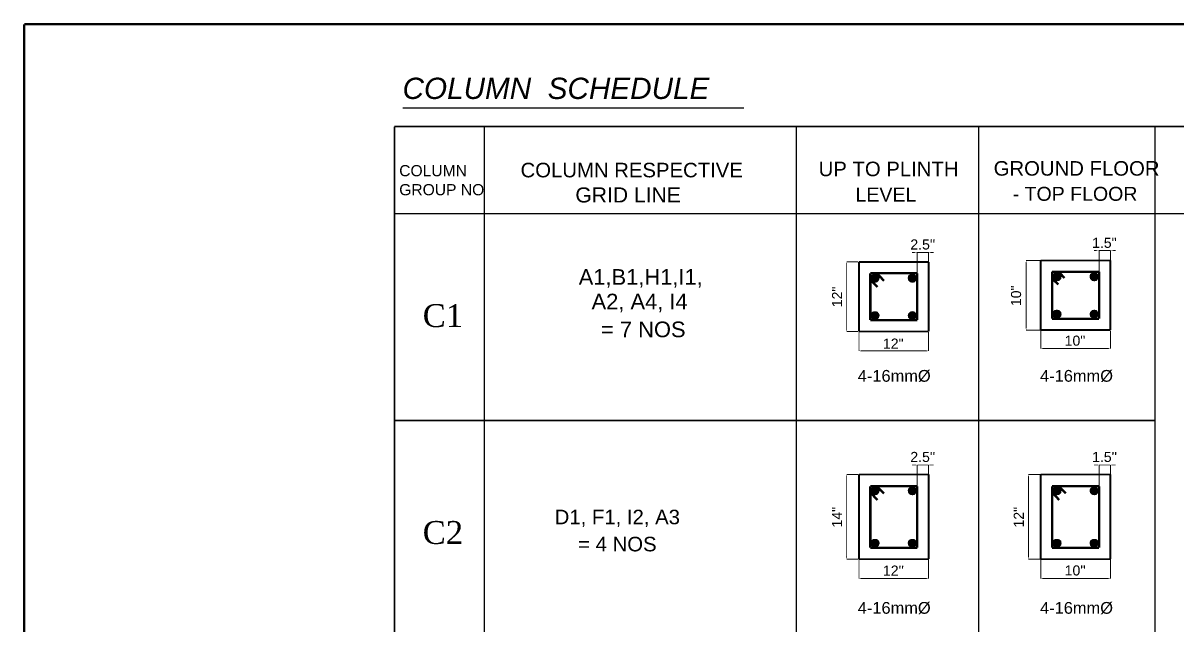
# Model space of a CAD drawing. Header units: millimetres. Extents: x 5 to 350, y 3 to 213.
# Drawn here: x 5 to 211.5, y 104.9 to 212.7 of the extents above; entities that cross this region are included whole.
import ezdxf

# ---------------------------------------------------------------- set-up
doc = ezdxf.new("R2010")
doc.units = ezdxf.units.MM
for name, color, linetype in [('H', 251, 'Continuous'), ('P', 255, 'Continuous'), ('T', 255, 'Continuous')]:
    doc.layers.add(name, color=color, linetype=linetype)
doc.styles.get("Standard").update_dxf_attribs({"font": 'arial.ttf'})

msp = doc.modelspace()

# ---------------------------------------------------------------- hatches: boundary and pattern name
at = {"layer": 'H', "linetype": 'Continuous'}
for points in [[(164.43, 171.626), (164.43, 171.785), (164.924, 171.697), (164.43, 171.626)], [(167.393, 171.626), (166.97, 171.697), (167.393, 171.785), (167.393, 171.626)], [(196.938, 171.962), (196.938, 172.05), (197.45, 172.05), (196.938, 171.962)], [(199.99, 171.962), (199.478, 172.05), (199.99, 172.05), (199.99, 171.962)], [(152.224, 169.58), (152.312, 170.004), (152.4, 169.58), (152.224, 169.58)], [(184.326, 169.845), (184.397, 170.268), (184.485, 169.845), (184.326, 169.845)], [(156.545, 167.128), (156.633, 167.552), (157.392, 167.128), (156.545, 167.128)], [(157.392, 167.128), (156.633, 167.552), (156.968, 167.816), (157.392, 167.128)], [(157.392, 167.128), (156.968, 167.816), (157.392, 167.975), (157.392, 167.128)], [(157.392, 167.128), (157.392, 167.975), (157.815, 167.816), (157.392, 167.128)], [(157.392, 167.128), (157.815, 167.816), (158.08, 167.552), (157.392, 167.128)], [(157.392, 167.128), (158.08, 167.552), (158.238, 167.128), (157.392, 167.128)], [(163.23, 167.128), (163.318, 167.552), (164.077, 167.128), (163.23, 167.128)], [(164.077, 167.128), (163.318, 167.552), (163.654, 167.816), (164.077, 167.128)], [(164.077, 167.128), (163.654, 167.816), (164.077, 167.975), (164.077, 167.128)], [(164.077, 167.128), (164.077, 167.975), (164.5, 167.816), (164.077, 167.128)], [(164.077, 167.128), (164.5, 167.816), (164.765, 167.552), (164.077, 167.128)], [(164.077, 167.128), (164.765, 167.552), (164.853, 167.128), (164.077, 167.128)], [(189.054, 167.393), (189.142, 167.816), (189.9, 167.393), (189.054, 167.393)], [(189.142, 166.97), (189.054, 167.393), (189.9, 167.393), (189.142, 166.97)], [(189.9, 167.393), (189.142, 167.816), (189.477, 168.063), (189.9, 167.393)], [(189.477, 166.617), (189.142, 166.97), (189.9, 167.393), (189.477, 166.617)], [(189.9, 167.393), (189.477, 168.063), (189.9, 168.24), (189.9, 167.393)], [(189.9, 166.546), (189.477, 166.617), (189.9, 167.393), (189.9, 166.546)], [(189.9, 167.393), (189.9, 168.24), (190.324, 168.063), (189.9, 167.393)], [(189.9, 167.393), (190.324, 168.063), (190.676, 167.816), (189.9, 167.393)], [(189.9, 167.393), (190.676, 167.816), (190.747, 167.393), (189.9, 167.393)], [(189.9, 166.546), (189.9, 167.393), (190.324, 166.617), (189.9, 166.546)], [(190.324, 166.617), (189.9, 167.393), (190.676, 166.97), (190.324, 166.617)], [(190.676, 166.97), (189.9, 167.393), (190.747, 167.393), (190.676, 166.97)], [(195.756, 167.393), (195.827, 167.816), (196.603, 167.393), (195.756, 167.393)], [(195.827, 166.97), (195.756, 167.393), (196.603, 167.393), (195.827, 166.97)], [(196.603, 167.393), (195.827, 167.816), (196.18, 168.063), (196.603, 167.393)], [(196.18, 166.617), (195.827, 166.97), (196.603, 167.393), (196.18, 166.617)], [(196.603, 167.393), (196.18, 168.063), (196.603, 168.24), (196.603, 167.393)], [(196.603, 166.546), (196.18, 166.617), (196.603, 167.393), (196.603, 166.546)], [(196.603, 167.393), (196.603, 168.24), (197.026, 168.063), (196.603, 167.393)], [(196.603, 167.393), (197.026, 168.063), (197.273, 167.816), (196.603, 167.393)], [(196.603, 167.393), (197.273, 167.816), (197.45, 167.393), (196.603, 167.393)], [(196.603, 166.546), (196.603, 167.393), (197.026, 166.617), (196.603, 166.546)], [(197.026, 166.617), (196.603, 167.393), (197.273, 166.97), (197.026, 166.617)], [(197.273, 166.97), (196.603, 167.393), (197.45, 167.393), (197.273, 166.97)], [(156.633, 166.705), (156.545, 167.128), (157.392, 167.128), (156.633, 166.705)], [(156.968, 166.37), (156.633, 166.705), (157.392, 167.128), (156.968, 166.37)], [(157.392, 166.282), (156.968, 166.37), (157.392, 167.128), (157.392, 166.282)], [(157.392, 166.282), (157.392, 167.128), (157.815, 166.37), (157.392, 166.282)], [(157.815, 166.37), (157.392, 167.128), (158.08, 166.705), (157.815, 166.37)], [(158.08, 166.705), (157.392, 167.128), (158.238, 167.128), (158.08, 166.705)], [(163.318, 166.705), (163.23, 167.128), (164.077, 167.128), (163.318, 166.705)], [(163.654, 166.37), (163.318, 166.705), (164.077, 167.128), (163.654, 166.37)], [(164.077, 166.282), (163.654, 166.37), (164.077, 167.128), (164.077, 166.282)], [(164.077, 166.282), (164.077, 167.128), (164.5, 166.37), (164.077, 166.282)], [(164.5, 166.37), (164.077, 167.128), (164.765, 166.705), (164.5, 166.37)], [(164.765, 166.705), (164.077, 167.128), (164.853, 167.128), (164.765, 166.705)], [(157.392, 160.443), (156.633, 160.778), (156.968, 161.114), (157.392, 160.443)], [(157.392, 160.443), (156.968, 161.114), (157.392, 161.202), (157.392, 160.443)], [(157.392, 160.443), (157.392, 161.202), (157.815, 161.114), (157.392, 160.443)], [(157.392, 160.443), (157.815, 161.114), (158.08, 160.778), (157.392, 160.443)], [(164.077, 160.443), (163.318, 160.778), (163.654, 161.114), (164.077, 160.443)], [(164.077, 160.443), (163.654, 161.114), (164.077, 161.202), (164.077, 160.443)], [(164.077, 160.443), (164.077, 161.202), (164.5, 161.114), (164.077, 160.443)], [(164.077, 160.443), (164.5, 161.114), (164.765, 160.778), (164.077, 160.443)], [(189.9, 160.69), (189.142, 161.043), (189.477, 161.378), (189.9, 160.69)], [(189.9, 160.69), (189.477, 161.378), (189.9, 161.466), (189.9, 160.69)], [(189.9, 160.69), (189.9, 161.466), (190.324, 161.378), (189.9, 160.69)], [(189.9, 160.69), (190.324, 161.378), (190.676, 161.043), (189.9, 160.69)], [(196.603, 160.69), (195.827, 161.043), (196.18, 161.378), (196.603, 160.69)], [(196.603, 160.69), (196.18, 161.378), (196.603, 161.466), (196.603, 160.69)], [(196.603, 160.69), (196.603, 161.466), (197.026, 161.378), (196.603, 160.69)], [(196.603, 160.69), (197.026, 161.378), (197.273, 161.043), (196.603, 160.69)], [(156.545, 160.443), (156.633, 160.778), (157.392, 160.443), (156.545, 160.443)], [(156.633, 160.02), (156.545, 160.443), (157.392, 160.443), (156.633, 160.02)], [(156.968, 159.685), (156.633, 160.02), (157.392, 160.443), (156.968, 159.685)], [(157.392, 159.597), (156.968, 159.685), (157.392, 160.443), (157.392, 159.597)], [(157.392, 160.443), (158.08, 160.778), (158.238, 160.443), (157.392, 160.443)], [(157.392, 159.597), (157.392, 160.443), (157.815, 159.685), (157.392, 159.597)], [(157.815, 159.685), (157.392, 160.443), (158.08, 160.02), (157.815, 159.685)], [(158.08, 160.02), (157.392, 160.443), (158.238, 160.443), (158.08, 160.02)], [(163.23, 160.443), (163.318, 160.778), (164.077, 160.443), (163.23, 160.443)], [(163.318, 160.02), (163.23, 160.443), (164.077, 160.443), (163.318, 160.02)], [(163.654, 159.685), (163.318, 160.02), (164.077, 160.443), (163.654, 159.685)], [(164.077, 159.597), (163.654, 159.685), (164.077, 160.443), (164.077, 159.597)], [(164.077, 160.443), (164.765, 160.778), (164.853, 160.443), (164.077, 160.443)], [(164.077, 159.597), (164.077, 160.443), (164.5, 159.685), (164.077, 159.597)], [(164.5, 159.685), (164.077, 160.443), (164.765, 160.02), (164.5, 159.685)], [(164.765, 160.02), (164.077, 160.443), (164.853, 160.443), (164.765, 160.02)], [(189.054, 160.69), (189.142, 161.043), (189.9, 160.69), (189.054, 160.69)], [(189.142, 160.267), (189.054, 160.69), (189.9, 160.69), (189.142, 160.267)], [(189.477, 159.932), (189.142, 160.267), (189.9, 160.69), (189.477, 159.932)], [(189.9, 159.844), (189.477, 159.932), (189.9, 160.69), (189.9, 159.844)], [(189.9, 160.69), (190.676, 161.043), (190.747, 160.69), (189.9, 160.69)], [(189.9, 159.844), (189.9, 160.69), (190.324, 159.932), (189.9, 159.844)], [(190.324, 159.932), (189.9, 160.69), (190.676, 160.267), (190.324, 159.932)], [(190.676, 160.267), (189.9, 160.69), (190.747, 160.69), (190.676, 160.267)], [(195.756, 160.69), (195.827, 161.043), (196.603, 160.69), (195.756, 160.69)], [(195.827, 160.267), (195.756, 160.69), (196.603, 160.69), (195.827, 160.267)], [(196.18, 159.932), (195.827, 160.267), (196.603, 160.69), (196.18, 159.932)], [(196.603, 159.844), (196.18, 159.932), (196.603, 160.69), (196.603, 159.844)], [(196.603, 160.69), (197.273, 161.043), (197.45, 160.69), (196.603, 160.69)], [(196.603, 159.844), (196.603, 160.69), (197.026, 159.932), (196.603, 159.844)], [(197.026, 159.932), (196.603, 160.69), (197.273, 160.267), (197.026, 159.932)], [(197.273, 160.267), (196.603, 160.69), (197.45, 160.69), (197.273, 160.267)], [(152.312, 157.568), (152.224, 157.992), (152.4, 157.992), (152.312, 157.568)], [(184.397, 157.815), (184.326, 158.238), (184.485, 158.238), (184.397, 157.815)], [(154.94, 154.005), (154.517, 154.093), (154.94, 154.182), (154.94, 154.005)], [(166.546, 154.005), (166.546, 154.182), (166.97, 154.093), (166.546, 154.005)], [(187.448, 154.428), (187.025, 154.517), (187.448, 154.605), (187.448, 154.428)], [(199.055, 154.428), (199.055, 154.605), (199.478, 154.517), (199.055, 154.428)], [(164.43, 133.597), (164.43, 133.773), (164.924, 133.685), (164.43, 133.597)], [(167.393, 133.597), (166.97, 133.685), (167.393, 133.773), (167.393, 133.597)], [(196.938, 133.597), (196.938, 133.773), (197.45, 133.685), (196.938, 133.597)], [(199.99, 133.597), (199.478, 133.685), (199.99, 133.773), (199.99, 133.597)], [(152.224, 131.568), (152.312, 131.992), (152.4, 131.568), (152.224, 131.568)], [(184.75, 131.568), (184.82, 131.992), (184.908, 131.568), (184.75, 131.568)], [(156.545, 129.117), (156.633, 129.452), (157.392, 129.117), (156.545, 129.117)], [(156.633, 128.693), (156.545, 129.117), (157.392, 129.117), (156.633, 128.693)], [(157.392, 129.117), (156.633, 129.452), (156.968, 129.787), (157.392, 129.117)], [(156.968, 128.358), (156.633, 128.693), (157.392, 129.117), (156.968, 128.358)], [(157.392, 129.117), (156.968, 129.787), (157.392, 129.875), (157.392, 129.117)], [(157.392, 128.27), (156.968, 128.358), (157.392, 129.117), (157.392, 128.27)], [(157.392, 129.117), (157.392, 129.875), (157.815, 129.787), (157.392, 129.117)], [(157.392, 129.117), (157.815, 129.787), (158.08, 129.452), (157.392, 129.117)], [(157.392, 129.117), (158.08, 129.452), (158.238, 129.117), (157.392, 129.117)], [(157.392, 128.27), (157.392, 129.117), (157.815, 128.358), (157.392, 128.27)], [(157.815, 128.358), (157.392, 129.117), (158.08, 128.693), (157.815, 128.358)], [(158.08, 128.693), (157.392, 129.117), (158.238, 129.117), (158.08, 128.693)], [(163.23, 129.117), (163.318, 129.452), (164.077, 129.117), (163.23, 129.117)], [(163.318, 128.693), (163.23, 129.117), (164.077, 129.117), (163.318, 128.693)], [(164.077, 129.117), (163.318, 129.452), (163.654, 129.787), (164.077, 129.117)], [(163.654, 128.358), (163.318, 128.693), (164.077, 129.117), (163.654, 128.358)], [(164.077, 129.117), (163.654, 129.787), (164.077, 129.875), (164.077, 129.117)], [(164.077, 128.27), (163.654, 128.358), (164.077, 129.117), (164.077, 128.27)], [(164.077, 129.117), (164.077, 129.875), (164.5, 129.787), (164.077, 129.117)], [(164.077, 129.117), (164.5, 129.787), (164.765, 129.452), (164.077, 129.117)], [(164.077, 129.117), (164.765, 129.452), (164.853, 129.117), (164.077, 129.117)], [(164.077, 128.27), (164.077, 129.117), (164.5, 128.358), (164.077, 128.27)], [(164.5, 128.358), (164.077, 129.117), (164.765, 128.693), (164.5, 128.358)], [(164.765, 128.693), (164.077, 129.117), (164.853, 129.117), (164.765, 128.693)], [(189.054, 129.117), (189.142, 129.452), (189.9, 129.117), (189.054, 129.117)], [(189.142, 128.693), (189.054, 129.117), (189.9, 129.117), (189.142, 128.693)], [(189.9, 129.117), (189.142, 129.452), (189.477, 129.787), (189.9, 129.117)], [(189.477, 128.358), (189.142, 128.693), (189.9, 129.117), (189.477, 128.358)], [(189.9, 129.117), (189.477, 129.787), (189.9, 129.875), (189.9, 129.117)], [(189.9, 128.27), (189.477, 128.358), (189.9, 129.117), (189.9, 128.27)], [(189.9, 129.117), (189.9, 129.875), (190.324, 129.787), (189.9, 129.117)], [(189.9, 129.117), (190.324, 129.787), (190.676, 129.452), (189.9, 129.117)], [(189.9, 129.117), (190.676, 129.452), (190.747, 129.117), (189.9, 129.117)], [(189.9, 128.27), (189.9, 129.117), (190.324, 128.358), (189.9, 128.27)], [(190.324, 128.358), (189.9, 129.117), (190.676, 128.693), (190.324, 128.358)], [(190.676, 128.693), (189.9, 129.117), (190.747, 129.117), (190.676, 128.693)], [(195.756, 129.117), (195.827, 129.452), (196.603, 129.117), (195.756, 129.117)], [(195.827, 128.693), (195.756, 129.117), (196.603, 129.117), (195.827, 128.693)], [(196.603, 129.117), (195.827, 129.452), (196.18, 129.787), (196.603, 129.117)], [(196.18, 128.358), (195.827, 128.693), (196.603, 129.117), (196.18, 128.358)], [(196.603, 129.117), (196.18, 129.787), (196.603, 129.875), (196.603, 129.117)], [(196.603, 128.27), (196.18, 128.358), (196.603, 129.117), (196.603, 128.27)], [(196.603, 129.117), (196.603, 129.875), (197.026, 129.787), (196.603, 129.117)], [(196.603, 129.117), (197.026, 129.787), (197.273, 129.452), (196.603, 129.117)], [(196.603, 129.117), (197.273, 129.452), (197.45, 129.117), (196.603, 129.117)], [(196.603, 128.27), (196.603, 129.117), (197.026, 128.358), (196.603, 128.27)], [(197.026, 128.358), (196.603, 129.117), (197.273, 128.693), (197.026, 128.358)], [(197.273, 128.693), (196.603, 129.117), (197.45, 129.117), (197.273, 128.693)], [(156.545, 119.715), (156.633, 120.138), (157.392, 119.715), (156.545, 119.715)], [(157.392, 119.715), (156.633, 120.138), (156.968, 120.403), (157.392, 119.715)], [(157.392, 119.715), (156.968, 120.403), (157.392, 120.474), (157.392, 119.715)], [(157.392, 119.715), (157.392, 120.474), (157.815, 120.403), (157.392, 119.715)], [(157.392, 119.715), (157.815, 120.403), (158.08, 120.138), (157.392, 119.715)], [(157.392, 119.715), (158.08, 120.138), (158.238, 119.715), (157.392, 119.715)], [(163.23, 119.715), (163.318, 120.138), (164.077, 119.715), (163.23, 119.715)], [(164.077, 119.715), (163.318, 120.138), (163.654, 120.403), (164.077, 119.715)], [(164.077, 119.715), (163.654, 120.403), (164.077, 120.474), (164.077, 119.715)], [(164.077, 119.715), (164.077, 120.474), (164.5, 120.403), (164.077, 119.715)], [(164.077, 119.715), (164.5, 120.403), (164.765, 120.138), (164.077, 119.715)], [(164.077, 119.715), (164.765, 120.138), (164.853, 119.715), (164.077, 119.715)], [(189.054, 119.715), (189.142, 120.138), (189.9, 119.715), (189.054, 119.715)], [(189.9, 119.715), (189.142, 120.138), (189.477, 120.403), (189.9, 119.715)], [(189.9, 119.715), (189.477, 120.403), (189.9, 120.474), (189.9, 119.715)], [(189.9, 119.715), (189.9, 120.474), (190.324, 120.403), (189.9, 119.715)], [(189.9, 119.715), (190.324, 120.403), (190.676, 120.138), (189.9, 119.715)], [(189.9, 119.715), (190.676, 120.138), (190.747, 119.715), (189.9, 119.715)], [(195.756, 119.715), (195.827, 120.138), (196.603, 119.715), (195.756, 119.715)], [(196.603, 119.715), (195.827, 120.138), (196.18, 120.403), (196.603, 119.715)], [(196.603, 119.715), (196.18, 120.403), (196.603, 120.474), (196.603, 119.715)], [(196.603, 119.715), (196.603, 120.474), (197.026, 120.403), (196.603, 119.715)], [(196.603, 119.715), (197.026, 120.403), (197.273, 120.138), (196.603, 119.715)], [(196.603, 119.715), (197.273, 120.138), (197.45, 119.715), (196.603, 119.715)], [(156.633, 119.292), (156.545, 119.715), (157.392, 119.715), (156.633, 119.292)], [(156.968, 118.957), (156.633, 119.292), (157.392, 119.715), (156.968, 118.957)], [(157.392, 118.868), (156.968, 118.957), (157.392, 119.715), (157.392, 118.868)], [(157.392, 118.868), (157.392, 119.715), (157.815, 118.957), (157.392, 118.868)], [(157.815, 118.957), (157.392, 119.715), (158.08, 119.292), (157.815, 118.957)], [(158.08, 119.292), (157.392, 119.715), (158.238, 119.715), (158.08, 119.292)], [(163.318, 119.292), (163.23, 119.715), (164.077, 119.715), (163.318, 119.292)], [(163.654, 118.957), (163.318, 119.292), (164.077, 119.715), (163.654, 118.957)], [(164.077, 118.868), (163.654, 118.957), (164.077, 119.715), (164.077, 118.868)], [(164.077, 118.868), (164.077, 119.715), (164.5, 118.957), (164.077, 118.868)], [(164.5, 118.957), (164.077, 119.715), (164.765, 119.292), (164.5, 118.957)], [(164.765, 119.292), (164.077, 119.715), (164.853, 119.715), (164.765, 119.292)], [(189.142, 119.292), (189.054, 119.715), (189.9, 119.715), (189.142, 119.292)], [(189.477, 118.957), (189.142, 119.292), (189.9, 119.715), (189.477, 118.957)], [(189.9, 118.868), (189.477, 118.957), (189.9, 119.715), (189.9, 118.868)], [(189.9, 118.868), (189.9, 119.715), (190.324, 118.957), (189.9, 118.868)], [(190.324, 118.957), (189.9, 119.715), (190.676, 119.292), (190.324, 118.957)], [(190.676, 119.292), (189.9, 119.715), (190.747, 119.715), (190.676, 119.292)], [(195.827, 119.292), (195.756, 119.715), (196.603, 119.715), (195.827, 119.292)], [(196.18, 118.957), (195.827, 119.292), (196.603, 119.715), (196.18, 118.957)], [(196.603, 118.868), (196.18, 118.957), (196.603, 119.715), (196.603, 118.868)], [(196.603, 118.868), (196.603, 119.715), (197.026, 118.957), (196.603, 118.868)], [(197.026, 118.957), (196.603, 119.715), (197.273, 119.292), (197.026, 118.957)], [(197.273, 119.292), (196.603, 119.715), (197.45, 119.715), (197.273, 119.292)], [(152.312, 116.84), (152.224, 117.263), (152.4, 117.263), (152.312, 116.84)], [(184.82, 116.84), (184.75, 117.263), (184.908, 117.263), (184.82, 116.84)], [(154.94, 113.277), (154.517, 113.365), (154.94, 113.453), (154.94, 113.277)], [(166.546, 113.277), (166.546, 113.453), (166.97, 113.365), (166.546, 113.277)], [(187.448, 113.277), (187.025, 113.365), (187.448, 113.453), (187.448, 113.277)], [(199.055, 113.277), (199.055, 113.453), (199.478, 113.365), (199.055, 113.277)]]:
    msp.add_hatch(color=256, dxfattribs=at).paths.add_polyline_path(points)

# ---------------------------------------------------------------- linework, layer by layer
at = {"layer": 'P'}
for points, const_width in [([(5.256, 212.513), (350.273, 212.513)], 0.423), ([(5.256, 3.14), (5.256, 212.513)], 0.423), ([(5.256, 212.513), (5.256, 212.513)], 0.423), ([(5.256, 212.513), (350.273, 212.513)], 0.423), ([(5.256, 3.14), (5.256, 212.513)], 0.423), ([(5.256, 212.513), (5.256, 212.513)], 0.423), ([(72.902, 197.52), (100.242, 197.52)], 0.254), ([(100.242, 197.52), (101.935, 197.52)], 0.254), ([(101.935, 197.52), (133.95, 197.52)], 0.254), ([(71.455, 194.222), (71.455, 25.823)], 0.254), ([(207.433, 194.222), (71.455, 194.222)], 0.254), ([(87.542, 194.222), (87.542, 25.823)], 0.254), ([(143.334, 194.222), (143.334, 25.823)], 0.254), ([(175.93, 194.222), (175.93, 25.823)], 0.254), ([(255.87, 194.222), (207.433, 194.222)], 0.254), ([(207.433, 194.222), (207.433, 25.823)], 0.254), ([(71.455, 178.647), (207.433, 178.647)], 0.254), ([(207.433, 178.647), (255.87, 178.647)], 0.254), ([(164.43, 171.697), (164.006, 171.697)], 0.169), ([(164.924, 167.975), (164.924, 171.785)], 0.169), ([(164.924, 171.697), (166.97, 171.697)], 0.169), ([(166.97, 170.004), (166.97, 171.785)], 0.169), ([(167.393, 171.697), (167.887, 171.697)], 0.169), ([(196.938, 172.05), (196.515, 172.05)], 0.169), ([(197.45, 168.24), (197.45, 172.05)], 0.169), ([(197.45, 172.05), (199.478, 172.05)], 0.169), ([(199.478, 170.268), (199.478, 172.05)], 0.169), ([(199.99, 172.05), (200.413, 172.05)], 0.169), ([(154.428, 170.004), (152.312, 170.004)], 0.169), ([(152.312, 157.992), (152.312, 169.58)], 0.169), ([(154.517, 170.004), (166.97, 170.004)], 0.339), ([(154.517, 157.568), (154.517, 170.004)], 0.339), ([(154.517, 170.004), (154.517, 170.004)], 0.339), ([(166.97, 170.004), (166.97, 157.568)], 0.339), ([(187.025, 170.268), (184.397, 170.268)], 0.169), ([(184.397, 169.845), (184.397, 158.238)], 0.169), ([(187.025, 170.268), (199.478, 170.268)], 0.339), ([(187.025, 157.815), (187.025, 170.268)], 0.339), ([(187.025, 170.268), (187.025, 170.268)], 0.339), ([(199.478, 170.268), (199.478, 157.815)], 0.339), ([(156.545, 167.975), (164.924, 167.975)], 0.423), ([(156.545, 159.597), (156.545, 167.975)], 0.423), ([(156.545, 167.975), (156.545, 167.975)], 0.423), ([(157.727, 167.975), (158.997, 166.617)], 0.423), ([(164.924, 167.975), (164.924, 159.597)], 0.423), ([(189.054, 168.24), (197.45, 168.24)], 0.423), ([(189.054, 159.844), (189.054, 168.24)], 0.423), ([(189.054, 168.24), (189.054, 168.24)], 0.423), ([(190.253, 168.24), (191.258, 167.128)], 0.423), ([(197.45, 168.24), (197.45, 159.844)], 0.423), ([(156.545, 166.793), (157.815, 165.523)], 0.423), ([(189.054, 167.04), (190.165, 165.947)], 0.423), ([(164.924, 159.597), (156.545, 159.597)], 0.423), ([(197.45, 159.844), (189.054, 159.844)], 0.423), ([(154.428, 157.568), (152.312, 157.568)], 0.169), ([(166.97, 157.568), (154.517, 157.568)], 0.339), ([(154.517, 157.48), (154.517, 154.093)], 0.169), ([(166.97, 157.48), (166.97, 154.093)], 0.169), ([(187.025, 157.815), (184.397, 157.815)], 0.169), ([(199.478, 157.815), (187.025, 157.815)], 0.339), ([(187.025, 157.727), (187.025, 154.517)], 0.169), ([(199.478, 157.727), (199.478, 154.517)], 0.169), ([(154.94, 154.093), (166.546, 154.093)], 0.169), ([(187.448, 154.517), (199.055, 154.517)], 0.169), ([(71.455, 141.64), (143.334, 141.64)], 0.254), ([(143.334, 141.64), (207.433, 141.64)], 0.254), ([(154.517, 131.992), (166.97, 131.992)], 0.339), ([(154.517, 116.84), (154.517, 131.992)], 0.339), ([(154.517, 131.992), (154.517, 131.992)], 0.339), ([(164.43, 133.685), (164.006, 133.685)], 0.169), ([(164.924, 129.875), (164.924, 133.685)], 0.169), ([(164.924, 133.685), (166.97, 133.685)], 0.169), ([(166.97, 131.992), (166.97, 116.84)], 0.339), ([(166.97, 131.992), (166.97, 133.685)], 0.169), ([(167.393, 133.685), (167.887, 133.685)], 0.169), ([(187.025, 131.992), (199.478, 131.992)], 0.339), ([(187.025, 116.84), (187.025, 131.992)], 0.339), ([(187.025, 131.992), (187.025, 131.992)], 0.339), ([(196.938, 133.685), (196.515, 133.685)], 0.169), ([(197.45, 129.875), (197.45, 133.685)], 0.169), ([(197.45, 133.685), (199.478, 133.685)], 0.169), ([(199.478, 131.992), (199.478, 116.84)], 0.339), ([(199.478, 131.992), (199.478, 133.685)], 0.169), ([(199.99, 133.685), (200.413, 133.685)], 0.169), ([(154.428, 131.992), (152.312, 131.992)], 0.169), ([(152.312, 117.263), (152.312, 131.568)], 0.169), ([(187.025, 131.992), (184.82, 131.992)], 0.169), ([(184.82, 117.263), (184.82, 131.568)], 0.169), ([(156.545, 129.875), (164.924, 129.875)], 0.423), ([(156.545, 118.868), (156.545, 129.875)], 0.423), ([(156.545, 129.875), (156.545, 129.875)], 0.423), ([(156.545, 128.782), (157.815, 127.423)], 0.423), ([(157.727, 129.875), (158.997, 128.605)], 0.423), ([(164.924, 129.875), (164.924, 118.868)], 0.423), ([(189.054, 129.875), (197.45, 129.875)], 0.423), ([(189.054, 118.868), (189.054, 129.875)], 0.423), ([(189.054, 129.875), (189.054, 129.875)], 0.423), ([(189.054, 128.782), (190.324, 127.423)], 0.423), ([(190.253, 129.875), (191.523, 128.605)], 0.423), ([(197.45, 129.875), (197.45, 118.868)], 0.423), ([(164.924, 118.868), (156.545, 118.868)], 0.423), ([(197.45, 118.868), (189.054, 118.868)], 0.423), ([(154.428, 116.84), (152.312, 116.84)], 0.169), ([(166.97, 116.84), (154.517, 116.84)], 0.339), ([(154.517, 116.84), (154.517, 113.365)], 0.169), ([(166.97, 116.84), (166.97, 113.365)], 0.169), ([(187.025, 116.84), (184.82, 116.84)], 0.169), ([(199.478, 116.84), (187.025, 116.84)], 0.339), ([(187.025, 116.84), (187.025, 113.365)], 0.169), ([(199.478, 116.84), (199.478, 113.365)], 0.169), ([(154.94, 113.365), (166.546, 113.365)], 0.169), ([(187.448, 113.365), (199.055, 113.365)], 0.169)]:
    msp.add_lwpolyline(points, dxfattribs=dict(at, const_width=const_width))

# ---------------------------------------------------------------- texts
at = {"layer": 'T', "attachment_point": 7}
for s, insert, char_height in [('{\\fArial|b0|i1|c0|p18;COLUMN  SCHEDULE}', (72.9, 199.1), 3.8), ('{\\fArial|b0|i0|c0|p18;UP TO PLINTH}', (147.3, 185.3), 2.6), ('{\\fArial|b0|i0|c0|p18;GROUND FLOOR}', (178.6, 185.4), 2.6), ('{\\fArial|b0|i0|c0|p18;COLUMN}', (72.3, 185.3), 2), ('{\\fArial|b0|i0|c0|p18;COLUMN RESPECTIVE}', (94, 185.1), 2.6), ('{\\fArial|b0|i0|c0|p18;GROUP NO}', (72.3, 181.9), 2), ('{\\fArial|b0|i0|c0|p18;GRID LINE}', (103.8, 180.6), 2.7), ('{\\fArial|b0|i0|c0|p18;LEVEL}', (153.9, 180.8), 2.5), ('{\\fArial|b0|i0|c0|p18;- TOP FLOOR}', (182, 180.9), 2.5), ("{\\fArial|b0|i0|c0|p18;2.5''}", (163.7, 172.2), 1.8), ('{\\fArial|b0|i0|c0|p18;1.5"}', (196.2, 172.5), 1.8), ('{\\fArial|b0|i0|c0|p18;A1,B1,H1,I1,}', (104.4, 165.4), 2.8), ('{\\fArial|b0|i0|c0|p18;A2, A4, I4}', (106.7, 161), 2.8), ('{\\fBook Antiqua|b0|i0|c0|p18;C1}', (76.5, 158.3), 4.1), ('{\\fArial|b0|i0|c0|p18;= 7 NOS}', (108.4, 156.5), 2.8), ('{\\fArial|b0|i0|c0|p18;12"}', (158.8, 154.5), 1.8), ('{\\fArial|b0|i0|c0|p18;10"}', (191.3, 155), 1.8), ('{\\fArial|b0|i0|c0|p18;4-16mmØ}', (154.3, 148.5), 2.1), ('{\\fArial|b0|i0|c0|p18;4-16mmØ}', (186.9, 148.5), 2.1), ("{\\fArial|b0|i0|c0|p18;2.5''}", (163.7, 134.2), 1.8), ("{\\fArial|b0|i0|c0|p18;1.5''}", (196.2, 134.2), 1.8), ('{\\fArial|b0|i0|c0|p18;D1, F1, I2, A3}', (100.1, 122.6), 2.6), ('{\\fBook Antiqua|b0|i0|c0|p18;C2}', (76.5, 119.5), 4.1), ('{\\fArial|b0|i0|c0|p18;= 4 NOS}', (104.3, 118.2), 2.6), ("{\\fArial|b0|i0|c0|p18;12''}", (158.8, 113.9), 1.8), ("{\\fArial|b0|i0|c0|p18;10''}", (191.3, 113.9), 1.8), ('{\\fArial|b0|i0|c0|p18;4-16mmØ}', (154.3, 107), 2.1), ('{\\fArial|b0|i0|c0|p18;4-16mmØ}', (186.9, 107), 2.1)]:
    msp.add_mtext(s, dxfattribs=dict(at, insert=insert, char_height=char_height))
at = {"layer": 'T', "char_height": 1.8, "attachment_point": 1, "rotation": 90}
for s, insert in [('{\\fArial|b0|i0|c0|p18;12"}', (149.7, 161.9)), ('{\\fArial|b0|i0|c0|p18;10"}', (181.7, 162.1)), ('{\\fArial|b0|i0|c0|p18;14"}', (149.7, 122.5)), ('{\\fArial|b0|i0|c0|p18;12"}', (182.2, 122.5))]:
    msp.add_mtext(s, dxfattribs=dict(at, insert=insert))

doc.saveas('drawing.dxf')
